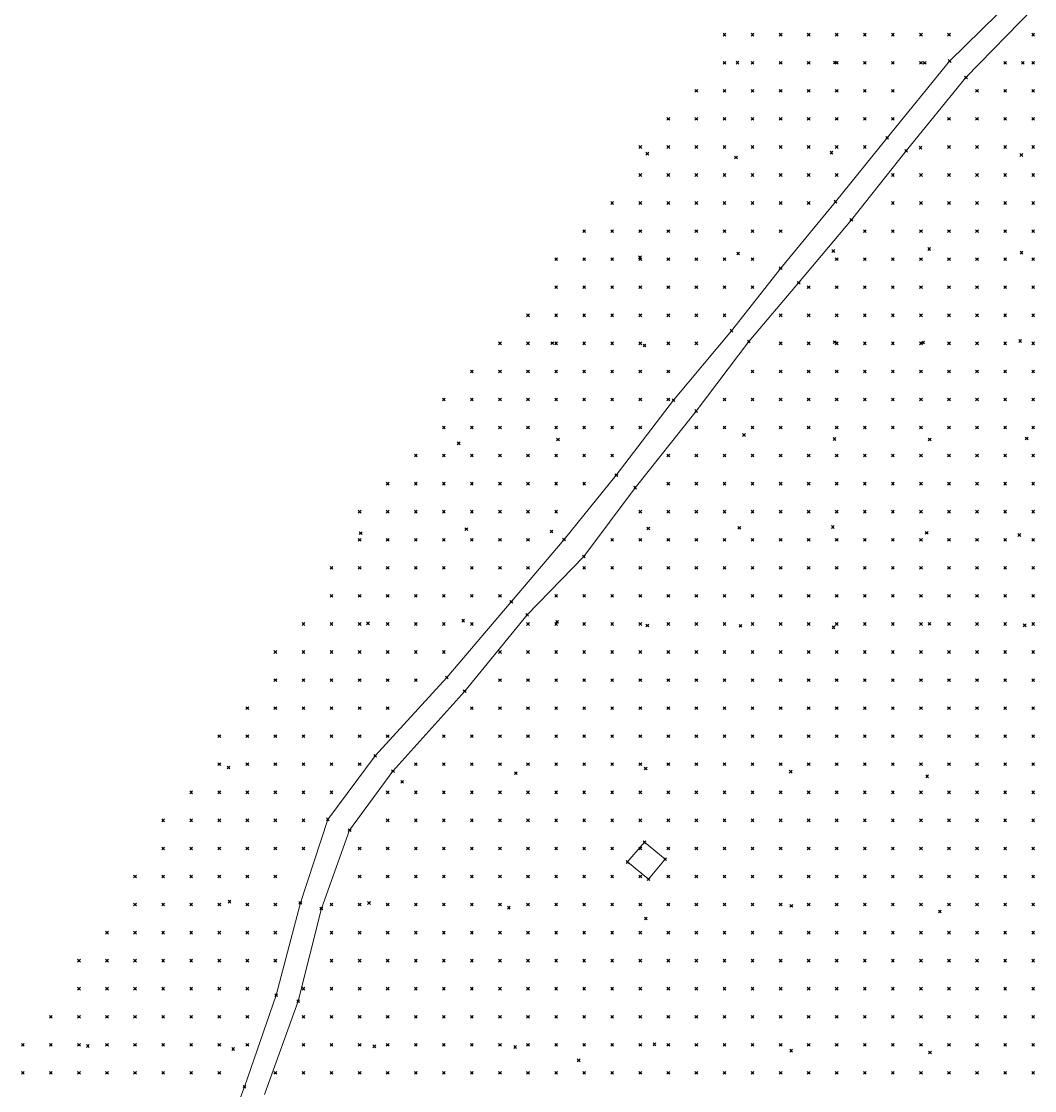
# Model space of a CAD drawing. Header units: metres. Extents: x 441556 to 446409, y 432338 to 461058.
# Drawn here: x 445415.7 to 445524, y 437590.4 to 437704.7 of the extents above; entities that cross this region are included whole.
import ezdxf

# ---------------------------------------------------------------- set-up
doc = ezdxf.new("R2010")
doc.units = ezdxf.units.M
doc.header["$MEASUREMENT"] = 0
doc.header["$PDMODE"] = 35
doc.header["$PDSIZE"] = 0.15
for name, color, linetype, lineweight in [('DTM-BRE-RevN_GRP_DRUM FORESTIER', 2, 'Continuous', 0), ('DTM-BRE-RevN_GRP_DRUM PIATRA', 2, 'Continuous', 0), ('DTM-BRE-RevN_GRP_Stalp', 2, 'Continuous', 0), ('DTM-NOK-RevN_LIDAR_co_lidar', 91, 'Continuous', 0), ('DTM-NOK-RevN_RTK', 32, 'Continuous', 0)]:
    doc.layers.add(name, color=color, linetype=linetype, lineweight=lineweight)

msp = doc.modelspace()

# ---------------------------------------------------------------- linework, layer by layer
at = {"layer": 'DTM-BRE-RevN_GRP_DRUM FORESTIER'}
for p, q in [((445514.886, 437700.419, 342.304), (445521.982, 437707.375, 342.412)), ((445508.205, 437692.215, 341.835), (445514.886, 437700.419, 342.304)), ((445502.687, 437685.386, 341.584), (445508.205, 437692.215, 341.835)), ((445496.832, 437678.281, 341.396), (445502.687, 437685.386, 341.584)), ((445491.574, 437671.595, 341.24), (445496.832, 437678.281, 341.396)), ((445485.37, 437664.168, 340.825), (445491.574, 437671.595, 341.24)), ((445479.266, 437656.145, 340.562), (445485.37, 437664.168, 340.825)), ((445473.679, 437649.275, 340.095), (445479.266, 437656.145, 340.562)), ((445468.039, 437642.614, 339.913), (445473.679, 437649.275, 340.095)), ((445461.158, 437634.518, 339.742), (445468.039, 437642.614, 339.913)), ((445453.503, 437626.15, 339.66), (445461.158, 437634.518, 339.742)), ((445448.432, 437619.36, 339.449), (445453.503, 437626.15, 339.66)), ((445445.499, 437610.434, 339.482), (445448.432, 437619.36, 339.449)), ((445442.908, 437600.561, 339.387), (445445.499, 437610.434, 339.482)), ((445439.534, 437590.767, 339.29), (445442.908, 437600.561, 339.387)), ((445435.901, 437581.277, 338.91), (445439.534, 437590.767, 339.29))]:
    msp.add_line(p, q, dxfattribs=at)
at = {"layer": 'DTM-BRE-RevN_GRP_DRUM PIATRA'}
for p, q in [((445516.63, 437698.657, 342.381), (445523.847, 437706.084, 342.501)), ((445510.242, 437690.83, 341.967), (445516.63, 437698.657, 342.381)), ((445504.387, 437683.446, 341.729), (445510.242, 437690.83, 341.967)), ((445498.748, 437676.724, 341.536), (445504.387, 437683.446, 341.729)), ((445493.421, 437670.446, 341.372), (445498.748, 437676.724, 341.536)), ((445487.8, 437663.01, 341.056), (445493.421, 437670.446, 341.372)), ((445481.274, 437654.818, 340.79), (445487.8, 437663.01, 341.056)), ((445475.795, 437647.463, 340.381), (445481.274, 437654.818, 340.79)), ((445469.738, 437641.229, 340.141), (445475.795, 437647.463, 340.381)), ((445463.066, 437633.073, 339.913), (445469.738, 437641.229, 340.141)), ((445455.399, 437624.521, 339.874), (445463.066, 437633.073, 339.913)), ((445450.767, 437618.215, 339.666), (445455.399, 437624.521, 339.874)), ((445447.742, 437609.844, 339.731), (445450.767, 437618.215, 339.666)), ((445445.262, 437599.927, 339.653), (445447.742, 437609.844, 339.731)), ((445441.664, 437589.969, 339.587), (445445.262, 437599.927, 339.653))]:
    msp.add_line(p, q, dxfattribs=at)
at = {"layer": 'DTM-BRE-RevN_GRP_Stalp'}
for p, q in [((445480.469, 437614.808, 344.36), (445482.274, 437616.912, 344.199)), ((445482.274, 437616.912, 344.199), (445484.486, 437615.106, 344.306)), ((445482.694, 437612.968, 344.195), (445480.469, 437614.808, 344.36)), ((445484.486, 437615.106, 344.306), (445482.694, 437612.968, 344.195))]:
    msp.add_line(p, q, dxfattribs=at)
at = {"layer": 'DTM-NOK-RevN_LIDAR_co_lidar'}
for p in [(445490.823, 437703.238, 339.418), (445493.822, 437703.238, 339.725), (445496.822, 437703.238, 339.993), (445499.821, 437703.238, 340.288), (445502.82, 437703.238, 340.658), (445505.82, 437703.238, 341.06), (445508.819, 437703.238, 341.464), (445511.818, 437703.238, 341.882), (445514.818, 437703.238, 342.439), (445523.816, 437703.238, 343.517), (445490.823, 437700.239, 339.601), (445493.822, 437700.239, 339.877), (445496.822, 437700.239, 340.141), (445499.821, 437700.239, 340.466), (445502.82, 437700.239, 340.819), (445505.82, 437700.239, 341.158), (445508.819, 437700.239, 341.602), (445511.818, 437700.239, 342.197), (445520.817, 437700.239, 343.332), (445523.816, 437700.239, 343.678), (445487.823, 437697.239, 339.445), (445490.823, 437697.239, 339.757), (445493.822, 437697.239, 340.032), (445496.822, 437697.239, 340.355), (445499.821, 437697.239, 340.658), (445502.82, 437697.239, 340.923), (445505.82, 437697.239, 341.305), (445508.819, 437697.239, 341.885), (445517.817, 437697.239, 343.16), (445520.817, 437697.239, 343.569), (445523.816, 437697.239, 343.885), (445484.824, 437694.24, 339.311), (445487.823, 437694.24, 339.672), (445490.823, 437694.24, 339.964), (445493.822, 437694.24, 340.209), (445496.822, 437694.24, 340.496), (445499.821, 437694.24, 340.801), (445502.82, 437694.24, 341.043), (445505.82, 437694.24, 341.47), (445508.819, 437694.24, 341.953), (445514.818, 437694.24, 343.031), (445517.817, 437694.24, 343.306), (445520.817, 437694.24, 343.761), (445523.816, 437694.24, 344.008), (445481.825, 437691.24, 339.136), (445484.824, 437691.24, 339.559), (445487.823, 437691.24, 339.873), (445490.823, 437691.24, 340.154), (445493.822, 437691.24, 340.416), (445496.822, 437691.24, 340.654), (445499.821, 437691.24, 340.888), (445502.82, 437691.24, 341.287), (445505.82, 437691.24, 341.879), (445514.818, 437691.24, 343.075), (445517.817, 437691.24, 343.521), (445520.817, 437691.24, 343.913), (445523.816, 437691.24, 344.149), (445481.825, 437688.241, 339.33), (445484.824, 437688.241, 339.706), (445487.823, 437688.241, 340.008), (445490.823, 437688.241, 340.322), (445493.822, 437688.241, 340.597), (445496.822, 437688.241, 340.839), (445499.821, 437688.241, 341.164), (445502.82, 437688.241, 341.85), (445508.819, 437688.241, 342.573), (445511.818, 437688.241, 342.863), (445514.818, 437688.241, 343.273), (445517.817, 437688.241, 343.741), (445520.817, 437688.241, 344.035), (445523.816, 437688.241, 344.307), (445478.825, 437685.242, 339.135), (445481.825, 437685.242, 339.467), (445484.824, 437685.242, 339.791), (445487.823, 437685.242, 340.108), (445490.823, 437685.242, 340.47), (445493.822, 437685.242, 340.743), (445496.822, 437685.242, 341.142), (445499.821, 437685.242, 341.591), (445508.819, 437685.242, 342.644), (445511.818, 437685.242, 343.013), (445514.818, 437685.242, 343.573), (445517.817, 437685.242, 343.934), (445520.817, 437685.242, 344.201), (445523.816, 437685.242, 344.502), (445475.826, 437682.242, 338.616), (445478.825, 437682.242, 339.1), (445481.825, 437682.242, 339.509), (445484.824, 437682.242, 339.941), (445487.823, 437682.242, 340.295), (445490.823, 437682.242, 340.592), (445493.822, 437682.242, 340.898), (445496.822, 437682.242, 341.479), (445505.82, 437682.242, 342.504), (445508.819, 437682.242, 342.839), (445511.818, 437682.242, 343.253), (445514.818, 437682.242, 343.764), (445517.817, 437682.242, 344.099), (445520.817, 437682.242, 344.406), (445523.816, 437682.242, 344.731), (445472.827, 437679.243, 338.242), (445475.826, 437679.243, 338.714), (445478.825, 437679.243, 339.148), (445481.825, 437679.243, 339.604), (445484.824, 437679.243, 340.082), (445487.823, 437679.243, 340.475), (445490.823, 437679.243, 340.784), (445493.822, 437679.243, 341.154), (445502.82, 437679.243, 342.474), (445505.82, 437679.243, 342.677), (445508.819, 437679.243, 343.074), (445511.818, 437679.243, 343.53), (445514.818, 437679.243, 343.851), (445517.817, 437679.243, 344.211), (445520.817, 437679.243, 344.623), (445523.816, 437679.243, 344.946), (445472.827, 437676.244, 338.384), (445475.826, 437676.244, 338.837), (445478.825, 437676.244, 339.235), (445481.825, 437676.244, 339.691), (445484.824, 437676.244, 340.181), (445487.823, 437676.244, 340.605), (445490.823, 437676.244, 340.994), (445493.822, 437676.244, 341.377), (445499.821, 437676.244, 342.152), (445502.82, 437676.244, 342.603), (445505.82, 437676.244, 342.922), (445508.819, 437676.244, 343.365), (445511.818, 437676.244, 343.688), (445514.818, 437676.244, 344.021), (445517.817, 437676.244, 344.401), (445520.817, 437676.244, 344.794), (445523.816, 437676.244, 345.167), (445469.827, 437673.244, 338.063), (445472.827, 437673.244, 338.532), (445475.826, 437673.244, 338.971), (445478.825, 437673.244, 339.371), (445481.825, 437673.244, 339.844), (445484.824, 437673.244, 340.286), (445487.823, 437673.244, 340.743), (445490.823, 437673.244, 341.201), (445496.822, 437673.244, 342), (445499.821, 437673.244, 342.511), (445502.82, 437673.244, 342.884), (445505.82, 437673.244, 343.235), (445508.819, 437673.244, 343.584), (445511.818, 437673.244, 343.886), (445514.818, 437673.244, 344.229), (445517.817, 437673.244, 344.616), (445520.817, 437673.244, 344.992), (445523.816, 437673.244, 345.449), (445466.828, 437670.245, 337.768), (445469.827, 437670.245, 338.229), (445472.827, 437670.245, 338.74), (445475.826, 437670.245, 339.157), (445478.825, 437670.245, 339.591), (445481.825, 437670.245, 340.057), (445484.824, 437670.245, 340.498), (445487.823, 437670.245, 340.948), (445496.822, 437670.245, 342.289), (445499.821, 437670.245, 342.744), (445502.82, 437670.245, 343.108), (445505.82, 437670.245, 343.509), (445508.819, 437670.245, 343.825), (445511.818, 437670.245, 344.173), (445514.818, 437670.245, 344.53), (445517.817, 437670.245, 344.902), (445520.817, 437670.245, 345.301), (445523.816, 437670.245, 345.813), (445463.828, 437667.245, 337.602), (445466.828, 437667.245, 337.938), (445469.827, 437667.245, 338.437), (445472.827, 437667.245, 338.924), (445475.826, 437667.245, 339.399), (445478.825, 437667.245, 339.839), (445481.825, 437667.245, 340.321), (445484.824, 437667.245, 340.77), (445493.822, 437667.245, 342), (445496.822, 437667.245, 342.566), (445499.821, 437667.245, 342.971), (445502.82, 437667.245, 343.393), (445505.82, 437667.245, 343.714), (445508.819, 437667.245, 344.071), (445511.818, 437667.245, 344.487), (445514.818, 437667.245, 344.904), (445517.817, 437667.245, 345.243), (445520.817, 437667.245, 345.71), (445523.816, 437667.245, 346.184), (445460.829, 437664.246, 337.172), (445463.828, 437664.246, 337.663), (445466.828, 437664.246, 338.177), (445469.827, 437664.246, 338.635), (445472.827, 437664.246, 339.131), (445475.826, 437664.246, 339.664), (445478.825, 437664.246, 340.099), (445481.825, 437664.246, 340.558), (445484.824, 437664.246, 340.969), (445490.823, 437664.246, 341.753), (445493.822, 437664.246, 342.293), (445496.822, 437664.246, 342.749), (445499.821, 437664.246, 343.152), (445502.82, 437664.246, 343.519), (445505.82, 437664.246, 343.896), (445508.819, 437664.246, 344.321), (445511.818, 437664.246, 344.781), (445514.818, 437664.246, 345.121), (445517.817, 437664.246, 345.505), (445520.817, 437664.246, 345.909), (445523.816, 437664.246, 346.345), (445460.829, 437661.247, 337.433), (445463.828, 437661.247, 337.909), (445466.828, 437661.247, 338.392), (445469.827, 437661.247, 338.828), (445472.827, 437661.247, 339.314), (445475.826, 437661.247, 339.86), (445478.825, 437661.247, 340.341), (445481.825, 437661.247, 340.766), (445487.823, 437661.247, 341.553), (445490.823, 437661.247, 342.077), (445493.822, 437661.247, 342.485), (445496.822, 437661.247, 342.911), (445499.821, 437661.247, 343.287), (445502.82, 437661.247, 343.67), (445505.82, 437661.247, 344.097), (445508.819, 437661.247, 344.499), (445511.818, 437661.247, 344.947), (445514.818, 437661.247, 345.31), (445517.817, 437661.247, 345.706), (445520.817, 437661.247, 346.05), (445523.816, 437661.247, 346.377), (445457.83, 437658.247, 337.242), (445460.829, 437658.247, 337.717), (445463.828, 437658.247, 338.182), (445466.828, 437658.247, 338.616), (445469.827, 437658.247, 339.035), (445472.827, 437658.247, 339.496), (445475.826, 437658.247, 340.026), (445478.825, 437658.247, 340.553), (445484.824, 437658.247, 341.319), (445487.823, 437658.247, 341.878), (445490.823, 437658.247, 342.284), (445493.822, 437658.247, 342.65), (445496.822, 437658.247, 343.021), (445499.821, 437658.247, 343.418), (445502.82, 437658.247, 343.826), (445505.82, 437658.247, 344.229), (445508.819, 437658.247, 344.652), (445511.818, 437658.247, 345.088), (445514.818, 437658.247, 345.461), (445517.817, 437658.247, 345.855), (445520.817, 437658.247, 346.191), (445523.816, 437658.247, 346.523), (445454.83, 437655.248, 337.122), (445457.83, 437655.248, 337.508), (445460.829, 437655.248, 337.978), (445463.828, 437655.248, 338.394), (445466.828, 437655.248, 338.772), (445469.827, 437655.248, 339.209), (445472.827, 437655.248, 339.668), (445475.826, 437655.248, 340.228), (445484.824, 437655.248, 341.628), (445487.823, 437655.248, 342.086), (445490.823, 437655.248, 342.427), (445493.822, 437655.248, 342.73), (445496.822, 437655.248, 343.122), (445499.821, 437655.248, 343.556), (445502.82, 437655.248, 343.96), (445505.82, 437655.248, 344.374), (445508.819, 437655.248, 344.78), (445511.818, 437655.248, 345.192), (445514.818, 437655.248, 345.586), (445517.817, 437655.248, 345.97), (445520.817, 437655.248, 346.276), (445523.816, 437655.248, 346.62), (445451.831, 437652.249, 337.089), (445454.83, 437652.249, 337.472), (445457.83, 437652.249, 337.85), (445460.829, 437652.249, 338.27), (445463.828, 437652.249, 338.626), (445466.828, 437652.249, 338.968), (445469.827, 437652.249, 339.358), (445472.827, 437652.249, 339.9), (445481.825, 437652.249, 341.343), (445484.824, 437652.249, 341.873), (445487.823, 437652.249, 342.259), (445490.823, 437652.249, 342.537), (445493.822, 437652.249, 342.855), (445496.822, 437652.249, 343.25), (445499.821, 437652.249, 343.678), (445502.82, 437652.249, 344.126), (445505.82, 437652.249, 344.512), (445508.819, 437652.249, 344.937), (445511.818, 437652.249, 345.332), (445514.818, 437652.249, 345.754), (445517.817, 437652.249, 346.113), (445520.817, 437652.249, 346.397), (445523.816, 437652.249, 346.753), (445451.831, 437649.249, 337.457), (445454.83, 437649.249, 337.872), (445457.83, 437649.249, 338.239), (445460.829, 437649.249, 338.602), (445463.828, 437649.249, 338.88), (445466.828, 437649.249, 339.198), (445469.827, 437649.249, 339.68), (445478.825, 437649.249, 341.113), (445481.825, 437649.249, 341.666), (445484.824, 437649.249, 342.034), (445487.823, 437649.249, 342.359), (445490.823, 437649.249, 342.661), (445493.822, 437649.249, 343.04), (445496.822, 437649.249, 343.386), (445499.821, 437649.249, 343.797), (445502.82, 437649.249, 344.245), (445505.82, 437649.249, 344.669), (445508.819, 437649.249, 345.094), (445511.818, 437649.249, 345.545), (445514.818, 437649.249, 345.971), (445517.817, 437649.249, 346.27), (445520.817, 437649.249, 346.564), (445523.816, 437649.249, 346.926), (445448.832, 437646.25, 337.324), (445451.831, 437646.25, 337.755), (445454.83, 437646.25, 338.203), (445457.83, 437646.25, 338.591), (445460.829, 437646.25, 338.998), (445463.828, 437646.25, 339.269), (445466.828, 437646.25, 339.566), (445469.827, 437646.25, 340.053), (445475.826, 437646.25, 340.834), (445478.825, 437646.25, 341.435), (445481.825, 437646.25, 341.857), (445484.824, 437646.25, 342.161), (445487.823, 437646.25, 342.53), (445490.823, 437646.25, 342.887), (445493.822, 437646.25, 343.272), (445496.822, 437646.25, 343.601), (445499.821, 437646.25, 344.04), (445502.82, 437646.25, 344.399), (445505.82, 437646.25, 344.82), (445508.819, 437646.25, 345.236), (445511.818, 437646.25, 345.74), (445514.818, 437646.25, 346.16), (445517.817, 437646.25, 346.488), (445520.817, 437646.25, 346.819), (445523.816, 437646.25, 347.18), (445448.832, 437643.25, 337.644), (445451.831, 437643.25, 338.001), (445454.83, 437643.25, 338.491), (445457.83, 437643.25, 338.88), (445460.829, 437643.25, 339.405), (445463.828, 437643.25, 339.616), (445466.828, 437643.25, 339.94), (445472.827, 437643.25, 340.683), (445475.826, 437643.25, 341.174), (445478.825, 437643.25, 341.599), (445481.825, 437643.25, 341.995), (445484.824, 437643.25, 342.394), (445487.823, 437643.25, 342.805), (445490.823, 437643.25, 343.182), (445493.822, 437643.25, 343.562), (445496.822, 437643.25, 343.882), (445499.821, 437643.25, 344.276), (445502.82, 437643.25, 344.603), (445505.82, 437643.25, 344.997), (445508.819, 437643.25, 345.465), (445511.818, 437643.25, 345.94), (445514.818, 437643.25, 346.354), (445517.817, 437643.25, 346.76), (445520.817, 437643.25, 347.108), (445523.816, 437643.25, 347.524), (445445.832, 437640.251, 337.637), (445448.832, 437640.251, 337.946), (445451.831, 437640.251, 338.314), (445454.83, 437640.251, 338.858), (445457.83, 437640.251, 339.208), (445460.829, 437640.251, 339.558), (445463.828, 437640.251, 339.908), (445469.827, 437640.251, 340.536), (445472.827, 437640.251, 341.039), (445475.826, 437640.251, 341.448), (445478.825, 437640.251, 341.837), (445481.825, 437640.251, 342.242), (445484.824, 437640.251, 342.682), (445487.823, 437640.251, 343.091), (445490.823, 437640.251, 343.442), (445493.822, 437640.251, 343.815), (445496.822, 437640.251, 344.161), (445499.821, 437640.251, 344.525), (445502.82, 437640.251, 344.876), (445505.82, 437640.251, 345.296), (445508.819, 437640.251, 345.725), (445511.818, 437640.251, 346.196), (445514.818, 437640.251, 346.655), (445517.817, 437640.251, 347.064), (445520.817, 437640.251, 347.494), (445523.816, 437640.251, 347.941), (445442.833, 437637.252, 337.66), (445445.832, 437637.252, 338.005), (445448.832, 437637.252, 338.297), (445451.831, 437637.252, 338.716), (445454.83, 437637.252, 339.2), (445457.83, 437637.252, 339.497), (445460.829, 437637.252, 339.665), (445466.828, 437637.252, 340.35), (445469.827, 437637.252, 340.89), (445472.827, 437637.252, 341.342), (445475.826, 437637.252, 341.743), (445478.825, 437637.252, 342.133), (445481.825, 437637.252, 342.559), (445484.824, 437637.252, 342.932), (445487.823, 437637.252, 343.299), (445490.823, 437637.252, 343.658), (445493.822, 437637.252, 344.095), (445496.822, 437637.252, 344.442), (445499.821, 437637.252, 344.796), (445502.82, 437637.252, 345.231), (445505.82, 437637.252, 345.621), (445508.819, 437637.252, 346.035), (445511.818, 437637.252, 346.489), (445514.818, 437637.252, 346.899), (445517.817, 437637.252, 347.408), (445520.817, 437637.252, 347.954), (445523.816, 437637.252, 348.285), (445442.833, 437634.252, 337.974), (445445.832, 437634.252, 338.362), (445448.832, 437634.252, 338.722), (445451.831, 437634.252, 339.032), (445454.83, 437634.252, 339.295), (445457.83, 437634.252, 339.662), (445466.828, 437634.252, 340.699), (445469.827, 437634.252, 341.183), (445472.827, 437634.252, 341.623), (445475.826, 437634.252, 342.114), (445478.825, 437634.252, 342.52), (445481.825, 437634.252, 342.865), (445484.824, 437634.252, 343.168), (445487.823, 437634.252, 343.515), (445490.823, 437634.252, 343.917), (445493.822, 437634.252, 344.368), (445496.822, 437634.252, 344.76), (445499.821, 437634.252, 345.161), (445502.82, 437634.252, 345.56), (445505.82, 437634.252, 345.928), (445508.819, 437634.252, 346.338), (445511.818, 437634.252, 346.734), (445514.818, 437634.252, 347.184), (445517.817, 437634.252, 347.731), (445520.817, 437634.252, 348.178), (445523.816, 437634.252, 348.445), (445439.833, 437631.253, 337.84), (445442.833, 437631.253, 338.306), (445445.832, 437631.253, 338.729), (445448.832, 437631.253, 339.057), (445451.831, 437631.253, 339.327), (445454.83, 437631.253, 339.56), (445463.828, 437631.253, 340.633), (445466.828, 437631.253, 341.091), (445469.827, 437631.253, 341.423), (445472.827, 437631.253, 341.929), (445475.826, 437631.253, 342.507), (445478.825, 437631.253, 342.909), (445481.825, 437631.253, 343.148), (445484.824, 437631.253, 343.409), (445487.823, 437631.253, 343.749), (445490.823, 437631.253, 344.17), (445493.822, 437631.253, 344.579), (445496.822, 437631.253, 345.027), (445499.821, 437631.253, 345.467), (445502.82, 437631.253, 345.807), (445505.82, 437631.253, 346.163), (445508.819, 437631.253, 346.559), (445511.818, 437631.253, 346.96), (445514.818, 437631.253, 347.433), (445517.817, 437631.253, 347.967), (445520.817, 437631.253, 348.304), (445523.816, 437631.253, 348.58), (445436.834, 437628.254, 337.753), (445439.833, 437628.254, 338.152), (445442.833, 437628.254, 338.578), (445445.832, 437628.254, 338.953), (445448.832, 437628.254, 339.297), (445451.831, 437628.254, 339.604), (445454.83, 437628.254, 339.859), (445460.829, 437628.254, 340.647), (445463.828, 437628.254, 341.06), (445466.828, 437628.254, 341.357), (445469.827, 437628.254, 341.714), (445472.827, 437628.254, 342.271), (445475.826, 437628.254, 342.849), (445478.825, 437628.254, 343.172), (445481.825, 437628.254, 343.41), (445484.824, 437628.254, 343.676), (445487.823, 437628.254, 344.049), (445490.823, 437628.254, 344.435), (445493.822, 437628.254, 344.77), (445496.822, 437628.254, 345.194), (445499.821, 437628.254, 345.649), (445502.82, 437628.254, 346.019), (445505.82, 437628.254, 346.35), (445508.819, 437628.254, 346.723), (445511.818, 437628.254, 347.171), (445514.818, 437628.254, 347.689), (445517.817, 437628.254, 348.113), (445520.817, 437628.254, 348.43), (445523.816, 437628.254, 348.775), (445436.834, 437625.254, 338.001), (445439.833, 437625.254, 338.398), (445442.833, 437625.254, 338.766), (445445.832, 437625.254, 339.144), (445448.832, 437625.254, 339.517), (445451.831, 437625.254, 339.81), (445457.83, 437625.254, 340.534), (445460.829, 437625.254, 341.085), (445463.828, 437625.254, 341.435), (445466.828, 437625.254, 341.698), (445469.827, 437625.254, 342.039), (445472.827, 437625.254, 342.554), (445475.826, 437625.254, 343.077), (445478.825, 437625.254, 343.372), (445481.825, 437625.254, 343.644), (445484.824, 437625.254, 343.941), (445487.823, 437625.254, 344.323), (445490.823, 437625.254, 344.684), (445493.822, 437625.254, 345.078), (445496.822, 437625.254, 345.43), (445499.821, 437625.254, 345.872), (445502.82, 437625.254, 346.254), (445505.82, 437625.254, 346.544), (445508.819, 437625.254, 346.902), (445511.818, 437625.254, 347.421), (445514.818, 437625.254, 347.864), (445517.817, 437625.254, 348.2), (445520.817, 437625.254, 348.558), (445523.816, 437625.254, 348.932), (445433.835, 437622.255, 337.64), (445436.834, 437622.255, 338.162), (445439.833, 437622.255, 338.552), (445442.833, 437622.255, 338.924), (445445.832, 437622.255, 339.339), (445448.832, 437622.255, 339.714), (445454.83, 437622.255, 340.378), (445457.83, 437622.255, 340.904), (445460.829, 437622.255, 341.349), (445463.828, 437622.255, 341.716), (445466.828, 437622.255, 341.97), (445469.827, 437622.255, 342.325), (445472.827, 437622.255, 342.747), (445475.826, 437622.255, 343.165), (445478.825, 437622.255, 343.538), (445481.825, 437622.255, 343.931), (445484.824, 437622.255, 344.242), (445487.823, 437622.255, 344.587), (445490.823, 437622.255, 344.941), (445493.822, 437622.255, 345.364), (445496.822, 437622.255, 345.686), (445499.821, 437622.255, 346.095), (445502.82, 437622.255, 346.44), (445505.82, 437622.255, 346.765), (445508.819, 437622.255, 347.191), (445511.818, 437622.255, 347.667), (445514.818, 437622.255, 348.001), (445517.817, 437622.255, 348.339), (445520.817, 437622.255, 348.714), (445523.816, 437622.255, 349.113), (445430.835, 437619.255, 337.545), (445433.835, 437619.255, 337.773), (445436.834, 437619.255, 338.283), (445439.833, 437619.255, 338.742), (445442.833, 437619.255, 339.173), (445445.832, 437619.255, 339.516), (445454.83, 437619.255, 340.657), (445457.83, 437619.255, 341.095), (445460.829, 437619.255, 341.488), (445463.828, 437619.255, 341.805), (445466.828, 437619.255, 342.115), (445469.827, 437619.255, 342.443), (445472.827, 437619.255, 342.856), (445475.826, 437619.255, 343.269), (445478.825, 437619.255, 343.84), (445481.825, 437619.255, 344.319), (445484.824, 437619.255, 344.469), (445487.823, 437619.255, 344.764), (445490.823, 437619.255, 345.122), (445493.822, 437619.255, 345.513), (445496.822, 437619.255, 345.898), (445499.821, 437619.255, 346.327), (445502.82, 437619.255, 346.718), (445505.82, 437619.255, 347.066), (445508.819, 437619.255, 347.553), (445511.818, 437619.255, 347.872), (445514.818, 437619.255, 348.145), (445517.817, 437619.255, 348.508), (445520.817, 437619.255, 348.889), (445523.816, 437619.255, 349.333), (445430.835, 437616.256, 337.591), (445433.835, 437616.256, 337.976), (445436.834, 437616.256, 338.44), (445439.833, 437616.256, 338.888), (445442.833, 437616.256, 339.314), (445445.832, 437616.256, 339.634), (445451.831, 437616.256, 340.371), (445454.83, 437616.256, 340.826), (445457.83, 437616.256, 341.188), (445460.829, 437616.256, 341.523), (445463.828, 437616.256, 341.824), (445466.828, 437616.256, 342.148), (445469.827, 437616.256, 342.501), (445472.827, 437616.256, 342.921), (445475.826, 437616.256, 343.422), (445478.825, 437616.256, 344.171), (445481.825, 437616.256, 344.575), (445484.824, 437616.256, 344.596), (445487.823, 437616.256, 344.935), (445490.823, 437616.256, 345.316), (445493.822, 437616.256, 345.702), (445496.822, 437616.256, 346.1), (445499.821, 437616.256, 346.497), (445502.82, 437616.256, 346.923), (445505.82, 437616.256, 347.381), (445508.819, 437616.256, 347.797), (445511.818, 437616.256, 348.036), (445514.818, 437616.256, 348.335), (445517.817, 437616.256, 348.707), (445520.817, 437616.256, 349.067), (445523.816, 437616.256, 349.522), (445427.836, 437613.257, 337.356), (445430.835, 437613.257, 337.765), (445433.835, 437613.257, 338.182), (445436.834, 437613.257, 338.593), (445439.833, 437613.257, 339.02), (445442.833, 437613.257, 339.384), (445451.831, 437613.257, 340.541), (445454.83, 437613.257, 340.909), (445457.83, 437613.257, 341.239), (445460.829, 437613.257, 341.562), (445463.828, 437613.257, 341.824), (445466.828, 437613.257, 342.181), (445469.827, 437613.257, 342.634), (445472.827, 437613.257, 343.011), (445475.826, 437613.257, 343.497), (445478.825, 437613.257, 344.152), (445481.825, 437613.257, 344.522), (445484.824, 437613.257, 344.65), (445487.823, 437613.257, 345.076), (445490.823, 437613.257, 345.497), (445493.822, 437613.257, 345.9), (445496.822, 437613.257, 346.259), (445499.821, 437613.257, 346.677), (445502.82, 437613.257, 347.114), (445505.82, 437613.257, 347.659), (445508.819, 437613.257, 347.962), (445511.818, 437613.257, 348.235), (445514.818, 437613.257, 348.585), (445517.817, 437613.257, 348.969), (445520.817, 437613.257, 349.309), (445523.816, 437613.257, 349.71), (445427.836, 437610.257, 337.331), (445430.835, 437610.257, 337.781), (445433.835, 437610.257, 338.268), (445436.834, 437610.257, 338.687), (445439.833, 437610.257, 339.094), (445442.833, 437610.257, 339.44), (445448.832, 437610.257, 340.184), (445451.831, 437610.257, 340.581), (445454.83, 437610.257, 340.932), (445457.83, 437610.257, 341.267), (445460.829, 437610.257, 341.559), (445463.828, 437610.257, 341.876), (445466.828, 437610.257, 342.305), (445469.827, 437610.257, 342.74), (445472.827, 437610.257, 343.163), (445475.826, 437610.257, 343.534), (445478.825, 437610.257, 344.056), (445481.825, 437610.257, 344.515), (445484.824, 437610.257, 344.889), (445487.823, 437610.257, 345.29), (445490.823, 437610.257, 345.656), (445493.822, 437610.257, 346.039), (445496.822, 437610.257, 346.435), (445499.821, 437610.257, 346.854), (445502.82, 437610.257, 347.375), (445505.82, 437610.257, 347.841), (445508.819, 437610.257, 348.085), (445511.818, 437610.257, 348.437), (445514.818, 437610.257, 348.788), (445517.817, 437610.257, 349.167), (445520.817, 437610.257, 349.492), (445523.816, 437610.257, 349.885), (445424.837, 437607.258, 336.889), (445427.836, 437607.258, 337.287), (445430.835, 437607.258, 337.777), (445433.835, 437607.258, 338.328), (445436.834, 437607.258, 338.792), (445439.833, 437607.258, 339.173), (445442.833, 437607.258, 339.542), (445448.832, 437607.258, 340.255), (445451.831, 437607.258, 340.59), (445454.83, 437607.258, 340.942), (445457.83, 437607.258, 341.279), (445460.829, 437607.258, 341.604), (445463.828, 437607.258, 342.014), (445466.828, 437607.258, 342.455), (445469.827, 437607.258, 342.841), (445472.827, 437607.258, 343.251), (445475.826, 437607.258, 343.64), (445478.825, 437607.258, 344.098), (445481.825, 437607.258, 344.633), (445484.824, 437607.258, 345.235), (445487.823, 437607.258, 345.615), (445490.823, 437607.258, 345.938), (445493.822, 437607.258, 346.25), (445496.822, 437607.258, 346.621), (445499.821, 437607.258, 347.062), (445502.82, 437607.258, 347.58), (445505.82, 437607.258, 347.93), (445508.819, 437607.258, 348.207), (445511.818, 437607.258, 348.605), (445514.818, 437607.258, 348.949), (445517.817, 437607.258, 349.314), (445520.817, 437607.258, 349.658), (445523.816, 437607.258, 350.015), (445421.837, 437604.259, 336.558), (445424.837, 437604.259, 336.951), (445427.836, 437604.259, 337.347), (445430.835, 437604.259, 337.839), (445433.835, 437604.259, 338.41), (445436.834, 437604.259, 338.866), (445439.833, 437604.259, 339.22), (445442.833, 437604.259, 339.618), (445448.832, 437604.259, 340.296), (445451.831, 437604.259, 340.646), (445454.83, 437604.259, 340.996), (445457.83, 437604.259, 341.356), (445460.829, 437604.259, 341.801), (445463.828, 437604.259, 342.293), (445466.828, 437604.259, 342.631), (445469.827, 437604.259, 342.976), (445472.827, 437604.259, 343.383), (445475.826, 437604.259, 343.777), (445478.825, 437604.259, 344.26), (445481.825, 437604.259, 344.882), (445484.824, 437604.259, 345.563), (445487.823, 437604.259, 345.842), (445490.823, 437604.259, 346.198), (445493.822, 437604.259, 346.432), (445496.822, 437604.259, 346.806), (445499.821, 437604.259, 347.228), (445502.82, 437604.259, 347.741), (445505.82, 437604.259, 348.037), (445508.819, 437604.259, 348.336), (445511.818, 437604.259, 348.712), (445514.818, 437604.259, 349.057), (445517.817, 437604.259, 349.43), (445520.817, 437604.259, 349.8), (445523.816, 437604.259, 350.129), (445421.837, 437601.259, 336.676), (445424.837, 437601.259, 337.059), (445427.836, 437601.259, 337.46), (445430.835, 437601.259, 338.023), (445433.835, 437601.259, 338.569), (445436.834, 437601.259, 338.985), (445439.833, 437601.259, 339.345), (445445.832, 437601.259, 340.025), (445448.832, 437601.259, 340.364), (445451.831, 437601.259, 340.714), (445454.83, 437601.259, 341.152), (445457.83, 437601.259, 341.555), (445460.829, 437601.259, 342.019), (445463.828, 437601.259, 342.467), (445466.828, 437601.259, 342.767), (445469.827, 437601.259, 343.125), (445472.827, 437601.259, 343.496), (445475.826, 437601.259, 343.904), (445478.825, 437601.259, 344.478), (445481.825, 437601.259, 345.177), (445484.824, 437601.259, 345.631), (445487.823, 437601.259, 345.908), (445490.823, 437601.259, 346.2), (445493.822, 437601.259, 346.535), (445496.822, 437601.259, 346.962), (445499.821, 437601.259, 347.43), (445502.82, 437601.259, 347.875), (445505.82, 437601.259, 348.207), (445508.819, 437601.259, 348.508), (445511.818, 437601.259, 348.868), (445514.818, 437601.259, 349.223), (445517.817, 437601.259, 349.577), (445520.817, 437601.259, 349.946), (445523.816, 437601.259, 350.251), (445418.838, 437598.26, 336.314), (445421.837, 437598.26, 336.764), (445424.837, 437598.26, 337.181), (445427.836, 437598.26, 337.629), (445430.835, 437598.26, 338.197), (445433.835, 437598.26, 338.676), (445436.834, 437598.26, 339.027), (445439.833, 437598.26, 339.457), (445445.832, 437598.26, 340.105), (445448.832, 437598.26, 340.426), (445451.831, 437598.26, 340.857), (445454.83, 437598.26, 341.374), (445457.83, 437598.26, 341.845), (445460.829, 437598.26, 342.283), (445463.828, 437598.26, 342.566), (445466.828, 437598.26, 342.897), (445469.827, 437598.26, 343.266), (445472.827, 437598.26, 343.599), (445475.826, 437598.26, 344.042), (445478.825, 437598.26, 344.737), (445481.825, 437598.26, 345.394), (445484.824, 437598.26, 345.672), (445487.823, 437598.26, 345.955), (445490.823, 437598.26, 346.273), (445493.822, 437598.26, 346.658), (445496.822, 437598.26, 347.104), (445499.821, 437598.26, 347.491), (445502.82, 437598.26, 347.881), (445505.82, 437598.26, 348.305), (445508.819, 437598.26, 348.635), (445511.818, 437598.26, 348.966), (445514.818, 437598.26, 349.35), (445517.817, 437598.26, 349.664), (445520.817, 437598.26, 350.053), (445523.816, 437598.26, 350.345), (445415.838, 437595.26, 335.895), (445418.838, 437595.26, 336.41), (445421.837, 437595.26, 336.876), (445424.837, 437595.26, 337.323), (445427.836, 437595.26, 337.759), (445430.835, 437595.26, 338.297), (445433.835, 437595.26, 338.701), (445436.834, 437595.26, 339.088), (445439.833, 437595.26, 339.546), (445445.832, 437595.26, 340.215), (445448.832, 437595.26, 340.547), (445451.831, 437595.26, 341.023), (445454.83, 437595.26, 341.601), (445457.83, 437595.26, 341.993), (445460.829, 437595.26, 342.343), (445463.828, 437595.26, 342.633), (445466.828, 437595.26, 343.03), (445469.827, 437595.26, 343.398), (445472.827, 437595.26, 343.727), (445475.826, 437595.26, 344.188), (445478.825, 437595.26, 345.003), (445481.825, 437595.26, 345.427), (445484.824, 437595.26, 345.686), (445487.823, 437595.26, 345.967), (445490.823, 437595.26, 346.329), (445493.822, 437595.26, 346.76), (445496.822, 437595.26, 347.199), (445499.821, 437595.26, 347.535), (445502.82, 437595.26, 347.905), (445505.82, 437595.26, 348.373), (445508.819, 437595.26, 348.683), (445511.818, 437595.26, 348.991), (445514.818, 437595.26, 349.373), (445517.817, 437595.26, 349.71), (445520.817, 437595.26, 350.053), (445523.816, 437595.26, 350.394), (445415.838, 437592.261, 336.032), (445418.838, 437592.261, 336.49), (445421.837, 437592.261, 336.937), (445424.837, 437592.261, 337.425), (445427.836, 437592.261, 337.919), (445430.835, 437592.261, 338.36), (445433.835, 437592.261, 338.741), (445436.834, 437592.261, 339.226), (445442.833, 437592.261, 339.965), (445445.832, 437592.261, 340.318), (445448.832, 437592.261, 340.705), (445451.831, 437592.261, 341.193), (445454.83, 437592.261, 341.749), (445457.83, 437592.261, 342.065), (445460.829, 437592.261, 342.387), (445463.828, 437592.261, 342.668), (445466.828, 437592.261, 343.075), (445469.827, 437592.261, 343.516), (445472.827, 437592.261, 343.888), (445475.826, 437592.261, 344.34), (445478.825, 437592.261, 345.102), (445481.825, 437592.261, 345.444), (445484.824, 437592.261, 345.688), (445487.823, 437592.261, 345.983), (445490.823, 437592.261, 346.367), (445493.822, 437592.261, 346.851), (445496.822, 437592.261, 347.26), (445499.821, 437592.261, 347.62), (445502.82, 437592.261, 348.004), (445505.82, 437592.261, 348.447), (445508.819, 437592.261, 348.738), (445511.818, 437592.261, 349.046), (445514.818, 437592.261, 349.422), (445517.817, 437592.261, 349.777), (445520.817, 437592.261, 350.116), (445523.816, 437592.261, 350.442)]:
    msp.add_point(p, dxfattribs=at)
at = {"layer": 'DTM-NOK-RevN_RTK'}
for p in [(445492.211, 437700.253, 339.452), (445502.626, 437700.272, 340.53), (445512.213, 437700.228, 341.903), (445514.886, 437700.419, 342.304), (445522.702, 437700.233, 343.361), (445516.63, 437698.657, 342.381), (445508.205, 437692.215, 341.835), (445502.254, 437690.63, 341.054), (445510.242, 437690.83, 341.967), (445511.772, 437691.165, 342.412), (445482.583, 437690.516, 339.03), (445492.055, 437690.121, 339.996), (445522.546, 437690.384, 343.879), (445502.687, 437685.386, 341.584), (445504.387, 437683.446, 341.729), (445512.707, 437680.328, 343.448), (445481.791, 437679.439, 339.294), (445492.28, 437679.843, 340.682), (445502.462, 437680.11, 341.959), (445522.573, 437679.943, 344.56), (445496.832, 437678.281, 341.396), (445498.748, 437676.724, 341.536), (445491.574, 437671.595, 341.24), (445472.422, 437670.273, 338.395), (445493.421, 437670.446, 341.372), (445502.604, 437670.378, 342.905), (445512.052, 437670.34, 343.92), (445522.427, 437670.493, 345.359), (445482.268, 437670.021, 339.877), (445485.37, 437664.168, 340.825), (445487.8, 437663.01, 341.056), (445473.033, 437659.967, 339.223), (445492.912, 437660.453, 342.144), (445502.589, 437660.022, 343.488), (445512.756, 437659.972, 344.935), (445523.119, 437660.083, 346.213), (445462.419, 437659.559, 337.486), (445479.266, 437656.145, 340.562), (445481.274, 437654.818, 340.79), (445502.401, 437650.609, 343.898), (445451.942, 437649.947, 336.992), (445463.231, 437650.391, 338.275), (445472.341, 437650.139, 339.861), (445482.681, 437650.456, 341.475), (445492.407, 437650.526, 342.543), (445512.428, 437649.989, 345.441), (445522.328, 437649.758, 346.697), (445473.679, 437649.275, 340.095), (445475.795, 437647.463, 340.381), (445468.039, 437642.614, 339.913), (445462.901, 437640.602, 339.303), (445469.738, 437641.229, 340.141), (445472.95, 437640.471, 340.769), (445452.73, 437640.311, 338.141), (445482.585, 437640.083, 342.109), (445492.544, 437640.043, 343.456), (445502.482, 437639.887, 344.726), (445512.73, 437640.265, 346.252), (445522.9, 437640.106, 347.942), (445461.158, 437634.518, 339.742), (445463.066, 437633.073, 339.913), (445453.503, 437626.15, 339.66), (445437.817, 437624.909, 337.67), (445455.399, 437624.521, 339.874), (445482.394, 437624.794, 343.419), (445497.904, 437624.466, 345.55), (445456.379, 437623.383, 340.243), (445468.534, 437624.297, 341.707), (445512.478, 437623.968, 347.71), (445448.432, 437619.36, 339.449), (445450.767, 437618.215, 339.666), (445482.274, 437616.912, 344.199), (445480.469, 437614.808, 344.36), (445484.486, 437615.106, 344.306), (445482.694, 437612.968, 344.195), (445437.929, 437610.569, 338.45), (445445.499, 437610.434, 339.482), (445447.742, 437609.844, 339.731), (445452.842, 437610.429, 340.419), (445467.78, 437609.918, 342.267), (445497.973, 437610.115, 346.328), (445513.842, 437609.51, 348.616), (445482.412, 437608.76, 344.342), (445442.908, 437600.561, 339.387), (445445.262, 437599.927, 339.653), (445422.789, 437595.143, 336.638), (445438.311, 437594.814, 339.058), (445453.412, 437595.096, 341.094), (445468.451, 437595.026, 342.961), (445483.337, 437595.32, 345.356), (445497.951, 437594.633, 347.147), (445475.239, 437593.599, 343.841), (445512.78, 437594.446, 349.023), (445439.534, 437590.767, 339.29)]:
    msp.add_point(p, dxfattribs=at)

doc.saveas('drawing.dxf')
